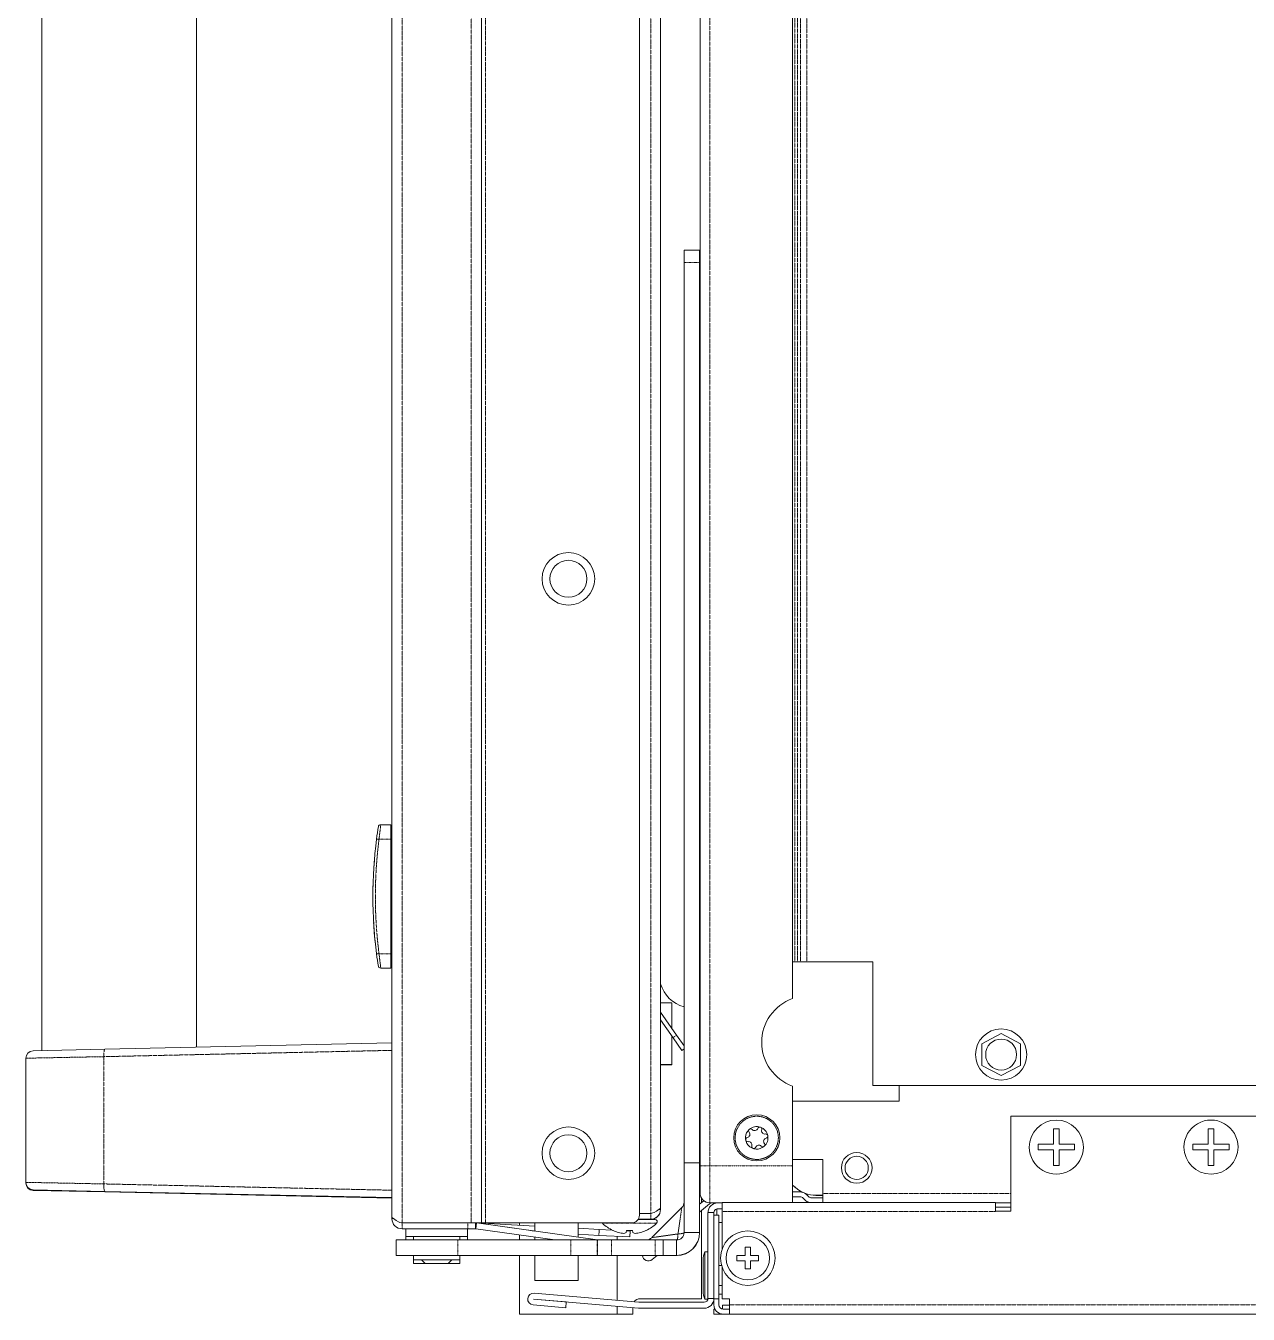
# Model space of a CAD drawing. Header units: millimetres. Extents: x 60499 to 556746, y 248297 to 497145.
# Drawn here: x 525365 to 533662, y 327653 to 336400 of the extents above; entities that cross this region are included whole.
import ezdxf

# ---------------------------------------------------------------- set-up
doc = ezdxf.new("R2010")
doc.units = ezdxf.units.MM
doc.linetypes.add('PHANTOM', pattern=[20, 10, -2, 2, -2, 2, -2])

msp = doc.modelspace()

# ---------------------------------------------------------------- linework, layer by layer
at = {"color": 7, "lineweight": 13, "ltscale": 0.03937}
for p, q in [((527850.4, 346325), (527850.4, 328301.6)), ((528457.6, 346353.5), (528457.6, 328273)), ((529530, 328325.1), (529530, 346301.4)), ((529672.8, 328363.5), (529672.8, 346287.3)), ((529941.9, 328659.5), (529941.9, 345501.3)), ((530569.9, 345501.3), (530569.9, 329795.6)), ((525475.1, 345187.8), (525475.1, 329442.5)), ((526524.8, 345164.9), (526524.8, 329465.4)), ((526524.8, 345160.7), (526524.8, 329465.4)), ((529833.1, 328680.5), (529833.1, 334791.7)), ((529938.1, 328680.5), (529938.1, 334791.7)), ((527842, 330100.5), (527842, 330877.2)), ((531114.1, 330045.4), (531114.1, 329205.5)), ((527850.4, 329494.3), (525902.1, 329451.8)), ((525365.3, 329390.8), (525365.3, 328548.1)), ((531114.1, 329205.5), (546531.3, 329205.5)), ((531292.8, 329098.9), (530569.9, 329098.9)), ((532051.3, 328996.9), (533731, 328996.9)), ((527850.4, 328444.5), (525902.1, 328487)), ((527850.4, 328440.4), (525902.1, 328482.9)), ((531946.3, 328412.4), (530092, 328412.4)), ((528424.8, 328272.3), (529244.7, 328157.1)), ((529478, 328273), (528486.1, 328273)), ((528296.6, 328157.1), (529064.5, 328157.1)), ((528296.6, 328052.1), (529064.5, 328052.1)), ((528811.9, 327756), (529523, 327693.8)), ((528815.4, 327796.2), (529526.5, 327733.9)), ((529379.7, 327652.8), (528716.2, 327652.8)), ((547915.5, 327653.2), (530140.6, 327653.2))]:
    msp.add_line(p, q, dxfattribs=at)
at = {"color": 7, "linetype": 'PHANTOM', "lineweight": 13, "ltscale": 0.03937}
for p, q in [((527919.2, 328273), (527919.2, 346353.5)), ((528388.7, 346353.5), (528388.7, 328273)), ((528486.1, 328273), (528486.1, 346353.5)), ((529606.6, 328337.5), (529606.6, 346313.4)), ((530008, 328659.5), (530008, 345501.3)), ((530585.6, 330045.4), (530585.6, 344534)), ((530604, 330045.4), (530604, 344534)), ((530623.9, 344534), (530623.9, 330045.4)), ((530665.8, 344534), (530665.8, 330045.4)), ((527850.4, 329444.1), (525894.8, 329401.4)), ((525894.8, 329401.4), (525894.8, 328537.4)), ((527850.4, 328494.7), (525894.8, 328537.4)), ((530774.7, 328472), (532051.3, 328472)), ((531946.3, 328349.4), (530092, 328349.4)), ((547915.5, 327716.2), (530140.6, 327716.2))]:
    msp.add_line(p, q, dxfattribs=at)
at = {"color": 7, "lineweight": 13, "ltscale": 0.0025}
for p, q in [((529833.1, 334791.7), (529833.1, 334875.7)), ((529938.1, 334791.7), (529938.1, 334875.7)), ((530008, 328409.4), (530092, 328409.4))]:
    msp.add_line(p, q, dxfattribs=at)
at = {"color": 7, "lineweight": 13, "ltscale": 0.003125}
for p, q in [((529833.1, 334875.7), (529938.1, 334875.7)), ((529758.1, 329530.2), (529818.3, 329444.2)), ((529938.5, 329458), (529938.5, 329353)), ((532340.6, 328806.2), (532340.6, 328911.2)), ((532378.4, 328911.2), (532378.4, 328806.2)), ((533390.4, 328806.2), (533390.4, 328911.2)), ((533428.2, 328911.2), (533428.2, 328806.2)), ((532235.7, 328806.2), (532340.6, 328806.2)), ((532378.4, 328806.2), (532483.4, 328806.2)), ((533285.4, 328806.2), (533390.4, 328806.2)), ((533428.2, 328806.2), (533533.2, 328806.2)), ((532340.6, 328768.4), (532235.7, 328768.4)), ((532340.6, 328663.4), (532340.6, 328768.4)), ((532483.4, 328768.4), (532378.4, 328768.4)), ((532378.4, 328768.4), (532378.4, 328663.4)), ((533390.4, 328768.4), (533285.4, 328768.4)), ((533390.4, 328663.4), (533390.4, 328768.4)), ((533533.2, 328768.4), (533428.2, 328768.4)), ((533428.2, 328768.4), (533428.2, 328663.4)), ((529938.1, 328680.5), (529833.1, 328680.5)), ((531946.3, 328409.4), (532051.3, 328409.4)), ((532051.3, 328380.5), (531946.3, 328380.5)), ((532051.3, 328352.8), (531946.3, 328352.8)), ((529833.1, 328207.5), (529938.1, 328207.5)), ((527879.6, 328157.1), (527879.6, 328052.1)), ((529690.9, 328157.1), (529690.9, 328052.1)), ((529782.7, 328157.1), (529782.7, 328052.1)), ((529961.9, 328021.1), (529961.9, 327916.1)), ((529961.9, 327811.1), (529961.9, 327916.1)), ((529484.7, 327652.8), (529379.7, 327652.8))]:
    msp.add_line(p, q, dxfattribs=at)
at = {"color": 7, "linetype": 'PHANTOM', "lineweight": 13, "ltscale": 0.003125}
for p, q in [((529833.1, 334791.7), (529938.1, 334791.7)), ((528296.6, 328157.1), (528296.6, 328052.1)), ((529064.5, 328157.1), (529064.5, 328052.1)), ((529242.2, 328157.1), (529242.2, 328052.1)), ((529244.7, 328157.1), (529244.7, 328052.1)), ((529339.8, 328157.1), (529339.8, 328052.1)), ((529637.3, 328157.1), (529637.3, 328052.1))]:
    msp.add_line(p, q, dxfattribs=at)
at = {"color": 7, "lineweight": 13, "ltscale": 0.000112218}
for p, q in [((529941.8, 332717.5), (529938.1, 332717.5)), ((529941.8, 330760.5), (529938.1, 330760.5))]:
    msp.add_line(p, q, dxfattribs=at)
at = {"color": 7, "lineweight": 13, "ltscale": 0.001995}
for p, q in [((527842, 330975.1), (527775, 330975.1)), ((527775, 330002.5), (527842, 330002.5))]:
    msp.add_line(p, q, dxfattribs=at)
at = {"color": 7, "lineweight": 13, "ltscale": 0.002917}
for p, q in [((527842, 330877.2), (527842, 330975.1)), ((527842, 330100.5), (527842, 330002.5))]:
    msp.add_line(p, q, dxfattribs=at)
at = {"color": 7, "lineweight": 13, "ltscale": 0.000249908}
for p, q in [((527842, 330893.5), (527850.4, 330893.5)), ((527842, 330084.1), (527850.4, 330084.1))]:
    msp.add_line(p, q, dxfattribs=at)
at = {"color": 7, "linetype": 'PHANTOM', "lineweight": 13, "ltscale": 0.000499024}
msp.add_line((527762.9, 330877.2), (527746.2, 330878.4), dxfattribs=at)
at = {"color": 7, "linetype": 'PHANTOM', "lineweight": 13, "ltscale": 0.002354}
msp.add_line((527842, 330877.2), (527762.9, 330877.2), dxfattribs=at)
at = {"color": 7, "lineweight": 13, "ltscale": 1.03327e-05}
msp.add_line((527729.7, 330715.2), (527729.3, 330715.2), dxfattribs=at)
at = {"color": 7, "lineweight": 13, "ltscale": 0.000801068}
msp.add_line((527729.8, 330717.8), (527732, 330744.6), dxfattribs=at)
at = {"color": 7, "lineweight": 13, "ltscale": 2.38506e-06}
msp.add_line((527729.9, 330717.9), (527729.9, 330718), dxfattribs=at)
at = {"color": 7, "lineweight": 13, "ltscale": 0.000114585}
msp.add_line((527732, 330744.6), (527732.3, 330748.5), dxfattribs=at)
at = {"color": 7, "lineweight": 13, "ltscale": 0.000169148}
msp.add_line((527732.3, 330748.5), (527732.8, 330754.1), dxfattribs=at)
at = {"color": 7, "linetype": 'PHANTOM', "lineweight": 13, "ltscale": 0.000249908}
for p, q in [((527842, 330791.6), (527850.4, 330791.6)), ((527842, 330186), (527850.4, 330186))]:
    msp.add_line(p, q, dxfattribs=at)
at = {"color": 7, "linetype": 'PHANTOM', "lineweight": 13, "ltscale": 1.06932e-05}
for p, q in [((527725.1, 330649.4), (527725.5, 330649.4)), ((527721.1, 330530.6), (527721.5, 330530.6))]:
    msp.add_line(p, q, dxfattribs=at)
at = {"color": 7, "linetype": 'PHANTOM', "lineweight": 13, "ltscale": 1.64603e-05}
msp.add_line((527720.7, 330511.7), (527721.3, 330511.7), dxfattribs=at)
at = {"color": 7, "lineweight": 13, "ltscale": 0.000498149}
msp.add_line((527721.2, 330504.1), (527721.4, 330520.8), dxfattribs=at)
at = {"color": 7, "lineweight": 13, "ltscale": 0.000258336}
msp.add_line((527721.4, 330520.7), (527721.5, 330529.4), dxfattribs=at)
at = {"color": 7, "lineweight": 13, "ltscale": 0.00073907}
msp.add_line((527722.4, 330404.7), (527721.8, 330429.5), dxfattribs=at)
at = {"color": 7, "lineweight": 13, "ltscale": 1.74881e-05}
msp.add_line((527722.4, 330404.1), (527722.4, 330404.7), dxfattribs=at)
at = {"color": 7, "lineweight": 13, "ltscale": 9.54341e-05}
msp.add_line((527722.5, 330400.9), (527722.4, 330404.1), dxfattribs=at)
at = {"color": 7, "linetype": 'PHANTOM', "lineweight": 13, "ltscale": 1.09335e-05}
for p, q in [((527724.2, 330345.3), (527724.6, 330345.3)), ((527727.7, 330283.8), (527728.1, 330283.8))]:
    msp.add_line(p, q, dxfattribs=at)
at = {"color": 7, "lineweight": 13, "ltscale": 2.71103e-05}
msp.add_line((527730.1, 330255.9), (527730, 330256.9), dxfattribs=at)
at = {"color": 7, "lineweight": 13, "ltscale": 0.0001963}
msp.add_line((527730.6, 330249.4), (527730.1, 330255.9), dxfattribs=at)
at = {"color": 7, "linetype": 'PHANTOM', "lineweight": 13, "ltscale": 0.000499028}
msp.add_line((527762.9, 330100.5), (527746.2, 330099.2), dxfattribs=at)
at = {"color": 7, "linetype": 'PHANTOM', "lineweight": 13, "ltscale": 0.002355}
msp.add_line((527762.9, 330100.5), (527842, 330100.5), dxfattribs=at)
at = {"color": 7, "lineweight": 13, "ltscale": 0.000468937}
msp.add_line((530569.9, 330045.4), (530585.6, 330045.4), dxfattribs=at)
at = {"color": 7, "lineweight": 13, "ltscale": 0.000547995}
msp.add_line((530585.6, 330045.4), (530604, 330045.4), dxfattribs=at)
at = {"color": 7, "lineweight": 13, "ltscale": 0.000591128}
msp.add_line((530623.9, 330045.4), (530604, 330045.4), dxfattribs=at)
at = {"color": 7, "lineweight": 13, "ltscale": 0.001248}
msp.add_line((530665.8, 330045.4), (530623.9, 330045.4), dxfattribs=at)
at = {"color": 7, "lineweight": 13, "ltscale": 0.013344}
msp.add_line((530665.8, 330045.4), (531114.1, 330045.4), dxfattribs=at)
at = {"color": 7, "lineweight": 13, "ltscale": 0.001876}
msp.add_line((529672.8, 329767.1), (529672.8, 329704), dxfattribs=at)
at = {"color": 7, "lineweight": 13, "ltscale": 0.002325}
for p, q in [((529750.9, 329767.1), (529672.8, 329767.1)), ((529750.9, 329347.1), (529672.8, 329347.1)), ((529750.9, 329346.3), (529672.8, 329346.3))]:
    msp.add_line(p, q, dxfattribs=at)
at = {"color": 7, "lineweight": 13, "ltscale": 0.005196}
msp.add_line((529750.9, 329767.1), (529750.9, 329592.5), dxfattribs=at)
at = {"color": 7, "lineweight": 13, "ltscale": 0.005697}
msp.add_line((529782.6, 329547.3), (529672.8, 329704), dxfattribs=at)
at = {"color": 7, "lineweight": 13, "ltscale": 0.008196}
msp.add_line((529938.5, 329733.3), (529938.5, 329458), dxfattribs=at)
at = {"color": 7, "lineweight": 13, "ltscale": 0.004429}
msp.add_line((529672.8, 329652.1), (529758.1, 329530.2), dxfattribs=at)
at = {"color": 7, "lineweight": 13, "ltscale": 0.008312}
msp.add_line((529672.8, 329652.1), (529672.8, 329372.8), dxfattribs=at)
at = {"color": 7, "lineweight": 13, "ltscale": 0.004991}
msp.add_line((529750.9, 329540.5), (529750.9, 329372.8), dxfattribs=at)
at = {"color": 7, "linetype": 'PHANTOM', "lineweight": 13, "ltscale": 0.000887516}
msp.add_line((529782.6, 329547.3), (529758.1, 329530.2), dxfattribs=at)
at = {"color": 7, "lineweight": 13, "ltscale": 0.002624}
msp.add_line((529782.6, 329547.3), (529833.1, 329475.1), dxfattribs=at)
at = {"color": 7, "lineweight": 13, "ltscale": 0.004405}
for p, q in [((531985, 329558.3), (531854, 329489.5)), ((531854, 329489.5), (531854, 329341.5)), ((532116, 329489.5), (531985, 329558.3)), ((532116, 329341.5), (532116, 329489.5)), ((531854, 329341.5), (531985, 329272.7)), ((531985, 329272.7), (532116, 329341.5))]:
    msp.add_line(p, q, dxfattribs=at)
at = {"color": 7, "linetype": 'PHANTOM', "lineweight": 13, "ltscale": 0.015765}
for p, q in [((525894.8, 329401.4), (525365.3, 329390.8)), ((525894.8, 328537.4), (525365.3, 328548.1))]:
    msp.add_line(p, q, dxfattribs=at)
at = {"color": 7, "lineweight": 13, "ltscale": 0.014514}
for p, q in [((525902.1, 329451.8), (525414.6, 329441.2)), ((525902.1, 328487), (525414.6, 328497.7)), ((525902.1, 328482.9), (525414.6, 328493.5))]:
    msp.add_line(p, q, dxfattribs=at)
at = {"color": 7, "lineweight": 13, "ltscale": 0.0005361}
msp.add_line((529833.1, 329454.5), (529818.3, 329444.2), dxfattribs=at)
at = {"color": 7, "lineweight": 13, "ltscale": 1.28558e-05}
msp.add_line((529938.1, 329458), (529938.5, 329458), dxfattribs=at)
at = {"color": 7, "lineweight": 13, "ltscale": 0.000765102}
for p, q in [((529672.8, 329372.8), (529672.8, 329347.1)), ((529750.9, 329372.8), (529750.9, 329347.1))]:
    msp.add_line(p, q, dxfattribs=at)
at = {"color": 7, "lineweight": 13, "ltscale": 2.41347e-05}
msp.add_line((529750.9, 329347.1), (529750.9, 329346.3), dxfattribs=at)
at = {"color": 7, "linetype": 'PHANTOM', "lineweight": 13, "ltscale": 1.28558e-05}
msp.add_line((529938.1, 329353), (529938.5, 329353), dxfattribs=at)
at = {"color": 7, "lineweight": 13, "ltscale": 0.011504}
msp.add_line((529938.5, 329353), (529938.5, 328966.6), dxfattribs=at)
at = {"color": 7, "lineweight": 13, "ltscale": 0.000399988}
msp.add_line((529940.2, 329245), (529940.2, 329231.6), dxfattribs=at)
at = {"color": 7, "linetype": 'PHANTOM', "lineweight": 13, "ltscale": 5.07024e-05}
for p, q in [((529940.2, 329231.6), (529941.9, 329231.6)), ((529941.9, 328588.3), (529940.2, 328588.3))]:
    msp.add_line(p, q, dxfattribs=at)
at = {"color": 7, "lineweight": 13, "ltscale": 0.000201263}
msp.add_line((529940.2, 329231.6), (529940.2, 329224.8), dxfattribs=at)
at = {"color": 7, "linetype": 'PHANTOM', "lineweight": 13, "ltscale": 5.57009e-05}
msp.add_line((529941.9, 329224), (529940.2, 329224.8), dxfattribs=at)
at = {"color": 7, "lineweight": 13, "ltscale": 0.016141}
msp.add_line((530569.9, 329201.7), (530569.9, 328659.5), dxfattribs=at)
at = {"color": 7, "lineweight": 13, "ltscale": 0.003175}
msp.add_line((531292.8, 329205.5), (531292.8, 329098.9), dxfattribs=at)
at = {"color": 7, "lineweight": 13, "ltscale": 1.46886e-05}
msp.add_line((529938.5, 329002.6), (529938.5, 329003.1), dxfattribs=at)
at = {"color": 7, "lineweight": 13, "ltscale": 0.001074}
for p, q in [((529938.5, 329002.6), (529938.5, 328966.6)), ((529938.5, 328657.8), (529938.5, 328621.7))]:
    msp.add_line(p, q, dxfattribs=at)
at = {"color": 7, "lineweight": 13, "ltscale": 0.019175}
msp.add_line((532051.3, 328996.9), (532051.3, 328352.8), dxfattribs=at)
at = {"color": 7, "lineweight": 13, "ltscale": 0.000131607}
msp.add_line((529938.5, 328940), (529938.5, 328935.6), dxfattribs=at)
at = {"color": 7, "lineweight": 13, "ltscale": 0.000140183}
msp.add_line((529938.5, 328940), (529938.5, 328935.3), dxfattribs=at)
at = {"color": 7, "lineweight": 13, "ltscale": 0.001125}
for p, q in [((532340.6, 328911.2), (532378.4, 328911.2)), ((533390.4, 328911.2), (533428.2, 328911.2)), ((532378.4, 328663.4), (532340.6, 328663.4)), ((533428.2, 328663.4), (533390.4, 328663.4))]:
    msp.add_line(p, q, dxfattribs=at)
at = {"color": 7, "lineweight": 13, "ltscale": 0.000119449}
msp.add_line((529938.1, 328830.7), (529941.9, 328832), dxfattribs=at)
at = {"color": 7, "lineweight": 13, "ltscale": 0.000119272}
msp.add_line((529941.8, 328792.3), (529938.1, 328793.6), dxfattribs=at)
at = {"color": 7, "lineweight": 13, "ltscale": 0.000556946}
msp.add_line((529938.5, 328830.9), (529938.5, 328812.2), dxfattribs=at)
at = {"color": 7, "lineweight": 13, "ltscale": 0.001114}
msp.add_line((529938.5, 328830.9), (529938.5, 328793.4), dxfattribs=at)
at = {"color": 7, "lineweight": 13, "ltscale": 0.00056046}
msp.add_line((529938.5, 328812.2), (529938.5, 328793.3), dxfattribs=at)
at = {"color": 7, "lineweight": 13, "ltscale": 0.000562503}
for p, q in [((532235.7, 328787.3), (532235.7, 328806.2)), ((532483.4, 328806.2), (532483.4, 328787.3)), ((533285.4, 328787.3), (533285.4, 328806.2)), ((533533.2, 328806.2), (533533.2, 328787.3)), ((532235.7, 328768.4), (532235.7, 328787.3)), ((532483.4, 328787.3), (532483.4, 328768.4)), ((533285.4, 328768.4), (533285.4, 328787.3)), ((533533.2, 328787.3), (533533.2, 328768.4)), ((530192.2, 328052.6), (530192.2, 328033.7)), ((530338.8, 328033.7), (530338.8, 328052.6))]:
    msp.add_line(p, q, dxfattribs=at)
at = {"color": 7, "lineweight": 13, "ltscale": 0.006096}
msp.add_line((530774.7, 328703.4), (530569.9, 328703.4), dxfattribs=at)
at = {"color": 7, "lineweight": 13, "ltscale": 0.006887}
msp.add_line((530774.7, 328703.4), (530774.7, 328472), dxfattribs=at)
at = {"color": 7, "lineweight": 13, "ltscale": 0.01408}
for p, q in [((529833.1, 328680.5), (529833.1, 328207.5)), ((529938.1, 328680.5), (529938.1, 328207.5))]:
    msp.add_line(p, q, dxfattribs=at)
at = {"color": 7, "lineweight": 13, "ltscale": 0.000131622}
msp.add_line((529938.5, 328688.8), (529938.5, 328684.4), dxfattribs=at)
at = {"color": 7, "lineweight": 13, "ltscale": 0.000135917}
msp.add_line((529938.5, 328688.8), (529938.5, 328684.2), dxfattribs=at)
at = {"color": 7, "lineweight": 13, "ltscale": 0.007679}
msp.add_line((529938.5, 328657.8), (529938.5, 328399.8), dxfattribs=at)
at = {"color": 7, "lineweight": 13, "ltscale": 1.47036e-05}
msp.add_line((529938.5, 328621.7), (529938.5, 328621.2), dxfattribs=at)
at = {"color": 7, "linetype": 'PHANTOM', "lineweight": 13, "ltscale": 0.00197}
msp.add_line((530008, 328659.5), (529941.9, 328659.5), dxfattribs=at)
at = {"color": 7, "lineweight": 13, "ltscale": 0.005475}
msp.add_line((529941.9, 328659.5), (529941.9, 328475.6), dxfattribs=at)
at = {"color": 7, "linetype": 'PHANTOM', "lineweight": 13, "ltscale": 0.016725}
msp.add_line((530008, 328659.5), (530569.9, 328659.5), dxfattribs=at)
at = {"color": 7, "linetype": 'PHANTOM', "lineweight": 13, "ltscale": 0.007445}
msp.add_line((530008, 328659.5), (530008, 328409.4), dxfattribs=at)
at = {"color": 7, "lineweight": 13, "ltscale": 0.007354}
msp.add_line((530569.9, 328659.5), (530569.9, 328412.4), dxfattribs=at)
at = {"color": 7, "lineweight": 13, "ltscale": 0.000111632}
msp.add_line((525365.3, 328547.6), (525365.3, 328543.9), dxfattribs=at)
at = {"color": 7, "linetype": 'PHANTOM', "lineweight": 13, "ltscale": 5.40799e-06}
msp.add_line((525365.5, 328543.9), (525365.3, 328543.9), dxfattribs=at)
at = {"color": 7, "linetype": 'PHANTOM', "lineweight": 13, "ltscale": 5.47378e-05}
msp.add_line((529940.2, 328595), (529941.9, 328595.8), dxfattribs=at)
at = {"color": 7, "lineweight": 13, "ltscale": 0.000200091}
msp.add_line((529940.2, 328595), (529940.2, 328588.3), dxfattribs=at)
at = {"color": 7, "lineweight": 13, "ltscale": 0.000400003}
msp.add_line((529940.2, 328588.3), (529940.2, 328574.8), dxfattribs=at)
at = {"color": 7, "lineweight": 13, "ltscale": 0.000960613}
msp.add_line((529950.8, 328442.4), (529950.8, 328410.1), dxfattribs=at)
at = {"color": 7, "lineweight": 13, "ltscale": 0.001513}
for p, q in [((530620.7, 328483), (530569.9, 328483)), ((530620.7, 328449.7), (530569.9, 328449.7))]:
    msp.add_line(p, q, dxfattribs=at)
at = {"color": 7, "lineweight": 13, "ltscale": 0.000562078}
msp.add_line((530654.8, 328427.7), (530641.5, 328441.1), dxfattribs=at)
at = {"color": 7, "lineweight": 13, "ltscale": 0.0005621}
msp.add_line((530678.3, 328451.3), (530665, 328464.6), dxfattribs=at)
at = {"color": 7, "lineweight": 13, "ltscale": 0.002249}
msp.add_line((530699.1, 328442.7), (530774.7, 328442.7), dxfattribs=at)
at = {"color": 7, "lineweight": 13, "ltscale": 0.001392}
msp.add_line((530774.7, 328460.6), (530727.9, 328460.6), dxfattribs=at)
at = {"color": 7, "lineweight": 13, "ltscale": 0.001379}
msp.add_line((530774.7, 328459.9), (530728.3, 328459.9), dxfattribs=at)
at = {"color": 7, "lineweight": 13, "ltscale": 0.001775}
msp.add_line((530774.7, 328412.4), (530774.7, 328472), dxfattribs=at)
at = {"color": 7, "lineweight": 13, "ltscale": 0.008606}
msp.add_line((529613.2, 328172.6), (529817.6, 328377), dxfattribs=at)
msp.add_line((529613.2, 328172.6), (529817.6, 328377), dxfattribs=at)
at = {"color": 7, "lineweight": 13, "ltscale": 0.000345185}
msp.add_line((529672.8, 328363.5), (529661.2, 328363.5), dxfattribs=at)
at = {"color": 7, "lineweight": 13, "ltscale": 4.32908e-06}
msp.add_line((529670.9, 328370.1), (529670.8, 328370.1), dxfattribs=at)
at = {"color": 7, "lineweight": 13, "ltscale": 4.17842e-05}
msp.add_line((529672.8, 328362.7), (529672.8, 328364.1), dxfattribs=at)
at = {"color": 7, "lineweight": 13, "ltscale": 2.47204e-05}
msp.add_line((529672.8, 328363.5), (529672.8, 328362.7), dxfattribs=at)
at = {"color": 7, "linetype": 'PHANTOM', "lineweight": 13, "ltscale": 0.005376}
for p in [(529817.6, 328377), (529613.2, 328172.6)]:
    msp.add_line(p, (529791.9, 328198.3), dxfattribs=at)
at = {"color": 7, "lineweight": 13, "ltscale": 0.001122}
msp.add_line((529938.1, 328399.5), (529967, 328423.7), dxfattribs=at)
at = {"color": 7, "lineweight": 13, "ltscale": 0.0026}
msp.add_line((529938.1, 328346.8), (530005, 328403), dxfattribs=at)
at = {"color": 7, "lineweight": 13, "ltscale": 0.017838}
msp.add_line((529950.8, 328357.5), (529950.8, 327758.2), dxfattribs=at)
at = {"color": 7, "lineweight": 13, "ltscale": 0.002093}
msp.add_line((530021.7, 328409.1), (530092, 328409.1), dxfattribs=at)
at = {"color": 7, "lineweight": 13, "ltscale": 7.74954e-06}
msp.add_line((530055.7, 328409), (530055.7, 328408.8), dxfattribs=at)
at = {"color": 7, "lineweight": 13, "ltscale": 0.001279}
msp.add_line((530055.7, 328325.1), (530055.7, 328368), dxfattribs=at)
at = {"color": 7, "lineweight": 13, "ltscale": 0.000900028}
for p, q in [((530061.8, 328409.1), (530092, 328409.1)), ((530092, 328368.7), (530061.8, 328368.7))]:
    msp.add_line(p, q, dxfattribs=at)
at = {"color": 7, "lineweight": 13, "ltscale": 0.001875}
for p, q in [((530092, 328412.4), (530092, 328349.4)), ((531946.3, 328412.4), (531946.3, 328349.4)), ((528457.6, 328272.6), (528520.6, 328272.6)), ((530140.6, 327716.2), (530140.6, 327653.2))]:
    msp.add_line(p, q, dxfattribs=at)
at = {"color": 7, "lineweight": 13, "ltscale": 0.000100023}
msp.add_line((531946.3, 328352.8), (531946.3, 328349.4), dxfattribs=at)
at = {"color": 7, "lineweight": 13, "ltscale": 0.000340619}
msp.add_line((527850.4, 328301.6), (527861.8, 328301.6), dxfattribs=at)
at = {"color": 7, "lineweight": 13, "ltscale": 0.013975}
msp.add_line((528388.7, 328273), (527919.2, 328273), dxfattribs=at)
at = {"color": 7, "linetype": 'PHANTOM', "lineweight": 13, "ltscale": 0.0012}
for p, q in [((527919.2, 328232.7), (527919.2, 328273)), ((528365.2, 328232.7), (528365.2, 328273)), ((529254.9, 328188.4), (529257, 328228.6))]:
    msp.add_line(p, q, dxfattribs=at)
at = {"color": 7, "lineweight": 13, "ltscale": 0.00205}
msp.add_line((528388.7, 328273), (528457.6, 328273), dxfattribs=at)
at = {"color": 7, "lineweight": 13, "ltscale": 0.0012}
for p, q in [((528417.3, 328232.7), (528417.3, 328273)), ((528419.2, 328232.4), (528424.8, 328272.3)), ((530035.8, 328342.7), (529995.4, 328342.7)), ((529464.5, 328177.4), (529466.7, 328217.6)), ((530035.8, 327759.9), (529995.4, 327759.9)), ((529033.2, 327736.6), (529029.7, 327696.5))]:
    msp.add_line(p, q, dxfattribs=at)
at = {"color": 7, "lineweight": 13, "ltscale": 0.000821784}
msp.add_line((528417.3, 328245.4), (528418.6, 328272.9), dxfattribs=at)
at = {"color": 7, "lineweight": 13, "ltscale": 0.001033}
msp.add_line((528457.6, 328272.6), (528422.9, 328272.6), dxfattribs=at)
at = {"color": 7, "lineweight": 13, "ltscale": 0.010621}
msp.add_line((528778.2, 328222.7), (528424.8, 328272.3), dxfattribs=at)
at = {"color": 7, "lineweight": 13, "ltscale": 0.01176}
msp.add_line((528425.9, 328272.2), (528820.4, 328251.5), dxfattribs=at)
at = {"color": 7, "lineweight": 13, "ltscale": 0.000850047}
msp.add_line((528486.1, 328273), (528457.6, 328273), dxfattribs=at)
at = {"color": 7, "lineweight": 13, "ltscale": 1.22551e-05}
msp.add_line((528457.6, 328273), (528457.6, 328272.6), dxfattribs=at)
at = {"color": 7, "lineweight": 13, "ltscale": 1.17144e-05}
msp.add_line((528457.6, 328272.6), (528457.6, 328273), dxfattribs=at)
at = {"color": 7, "lineweight": 13, "ltscale": 1.27657e-05}
msp.add_line((528520.6, 328272.6), (528520.6, 328273), dxfattribs=at)
at = {"color": 7, "lineweight": 13, "ltscale": 1.90141e-05}
msp.add_line((528520.6, 328272.6), (528521, 328273), dxfattribs=at)
at = {"color": 7, "lineweight": 13, "ltscale": 0.008925}
msp.add_line((528520.6, 328272.6), (528820.4, 328272.6), dxfattribs=at)
at = {"color": 7, "lineweight": 13, "ltscale": 0.000464762}
msp.add_line((528716.2, 328257), (528716.2, 328272.6), dxfattribs=at)
at = {"color": 7, "lineweight": 13, "ltscale": 0.001675}
msp.add_line((528820.4, 328216.7), (528820.4, 328273), dxfattribs=at)
at = {"color": 7, "lineweight": 13, "ltscale": 0.002904}
msp.add_line((529114.3, 328175.4), (529114.3, 328273), dxfattribs=at)
at = {"color": 7, "lineweight": 13, "ltscale": 0.00485}
msp.add_line((529277.2, 328272.6), (529114.3, 328272.6), dxfattribs=at)
at = {"color": 7, "linetype": 'PHANTOM', "lineweight": 13, "ltscale": 0.005469}
for p, q in [((529279.2, 328270.3), (529462.9, 328270.3)), ((529462.9, 328270.3), (529646.6, 328270.3))]:
    msp.add_line(p, q, dxfattribs=at)
at = {"color": 7, "lineweight": 13, "ltscale": 0.002199}
msp.add_line((529594.4, 328295.1), (529520.5, 328295.1), dxfattribs=at)
at = {"color": 7, "lineweight": 13, "ltscale": 0.002518}
msp.add_line((529606.6, 328297.4), (529522, 328297.4), dxfattribs=at)
at = {"color": 7, "lineweight": 13, "ltscale": 0.00228}
msp.add_line((529606.6, 328337.5), (529530, 328337.5), dxfattribs=at)
at = {"color": 7, "lineweight": 13, "ltscale": 6.84843e-05}
msp.add_line((529594.4, 328295.1), (529594.4, 328297.4), dxfattribs=at)
at = {"color": 7, "lineweight": 13, "ltscale": 0.000365009}
msp.add_line((529606.6, 328296.5), (529594.4, 328296.5), dxfattribs=at)
at = {"color": 7, "lineweight": 13, "ltscale": 0.001258}
msp.add_line((529636.6, 328295.1), (529594.4, 328295.1), dxfattribs=at)
at = {"color": 7, "linetype": 'PHANTOM', "lineweight": 13, "ltscale": 0.001195}
msp.add_line((529606.6, 328297.4), (529606.6, 328337.5), dxfattribs=at)
at = {"color": 7, "lineweight": 13, "ltscale": 4.50633e-05}
msp.add_line((529608.1, 328337.5), (529606.6, 328337.5), dxfattribs=at)
at = {"color": 7, "linetype": 'PHANTOM', "lineweight": 13, "ltscale": 2.47505e-05}
msp.add_line((529606.6, 328296.5), (529606.6, 328297.4), dxfattribs=at)
at = {"color": 7, "lineweight": 13, "ltscale": 0.004183}
msp.add_line((529938.5, 328347.2), (529938.5, 328206.7), dxfattribs=at)
at = {"color": 7, "lineweight": 13, "ltscale": 0.01735}
for p, q in [((529995.4, 328342.7), (529995.4, 327759.9)), ((530035.8, 328342.7), (530035.8, 327759.9))]:
    msp.add_line(p, q, dxfattribs=at)
at = {"color": 7, "lineweight": 13, "ltscale": 0.000999991}
for p, q in [((530035.8, 328325.1), (530069.4, 328325.1)), ((530035.8, 327758.1), (530069.4, 327758.1)), ((530035.8, 327653.2), (530035.8, 327686.8))]:
    msp.add_line(p, q, dxfattribs=at)
at = {"color": 7, "lineweight": 13, "ltscale": 0.016879}
for p, q in [((530035.8, 328325.1), (530035.8, 327758.1)), ((530069.4, 327758.1), (530069.4, 328325.1))]:
    msp.add_line(p, q, dxfattribs=at)
at = {"color": 7, "lineweight": 13, "ltscale": 0.000674991}
for p, q in [((530092, 328275.5), (530069.4, 328275.5)), ((530069.4, 327848.1), (530092, 327848.1)), ((530092, 327788.4), (530069.4, 327788.4))]:
    msp.add_line(p, q, dxfattribs=at)
at = {"color": 7, "lineweight": 13, "ltscale": 0.007523}
msp.add_line((530092, 328349.4), (530092, 328096.7), dxfattribs=at)
at = {"color": 7, "lineweight": 13, "ltscale": 0.013275}
msp.add_line((528365.2, 328232.7), (527919.2, 328232.7), dxfattribs=at)
at = {"color": 7, "linetype": 'PHANTOM', "lineweight": 13, "ltscale": 1.22251e-05}
msp.add_line((527919.2, 328232.3), (527919.2, 328232.7), dxfattribs=at)
at = {"color": 7, "lineweight": 13, "ltscale": 0.000737228}
msp.add_line((527919.2, 328232.3), (527944, 328232.3), dxfattribs=at)
at = {"color": 7, "lineweight": 13, "ltscale": 0.00155}
for p, q in [((527944, 328232.7), (527944, 328180.6)), ((528363.9, 328232.7), (528363.9, 328180.6)), ((528365.2, 328232.7), (528417.3, 328232.7))]:
    msp.add_line(p, q, dxfattribs=at)
at = {"color": 7, "lineweight": 13, "ltscale": 0.0125}
msp.add_line((528363.9, 328180.6), (527944, 328180.6), dxfattribs=at)
at = {"color": 7, "lineweight": 13, "ltscale": 0.000699471}
msp.add_line((527944, 328180.6), (527944, 328157.1), dxfattribs=at)
at = {"color": 7, "lineweight": 13, "ltscale": 0.000700012}
for p, q in [((527996.5, 328180.6), (527996.5, 328157.1)), ((528311.4, 328180.6), (528311.4, 328157.1))]:
    msp.add_line(p, q, dxfattribs=at)
at = {"color": 7, "lineweight": 13, "ltscale": 2.53512e-05}
msp.add_line((528363.9, 328232.3), (528364.8, 328232.3), dxfattribs=at)
at = {"color": 7, "lineweight": 13, "ltscale": 0.001501}
msp.add_line((528363.9, 328207.5), (528363.9, 328157.1), dxfattribs=at)
at = {"color": 7, "linetype": 'PHANTOM', "lineweight": 13, "ltscale": 1.24653e-05}
msp.add_line((528364.8, 328232.3), (528364.8, 328232.7), dxfattribs=at)
at = {"color": 7, "lineweight": 13, "ltscale": 0.001562}
msp.add_line((528417.3, 328232.3), (528364.8, 328232.3), dxfattribs=at)
at = {"color": 7, "lineweight": 13, "ltscale": 7.74795e-05}
msp.add_line((528416.6, 328232.7), (528419.2, 328232.4), dxfattribs=at)
at = {"color": 7, "lineweight": 13, "ltscale": 1.22251e-05}
msp.add_line((528417.3, 328232.3), (528417.3, 328232.7), dxfattribs=at)
at = {"color": 7, "lineweight": 13, "ltscale": 0.000116583}
msp.add_line((528421.9, 328232), (528418, 328232.2), dxfattribs=at)
at = {"color": 7, "lineweight": 13, "ltscale": 0.016108}
msp.add_line((528419.2, 328232.4), (528955.1, 328157.1), dxfattribs=at)
at = {"color": 7, "lineweight": 13, "ltscale": 0.000999361}
msp.add_line((528716.2, 328157.1), (528716.2, 328190.7), dxfattribs=at)
at = {"color": 7, "lineweight": 13, "ltscale": 0.001142}
msp.add_line((528816.2, 328217.3), (528778.2, 328222.7), dxfattribs=at)
at = {"color": 7, "lineweight": 13, "ltscale": 0.000563524}
msp.add_line((528820.4, 328157.1), (528820.4, 328176), dxfattribs=at)
at = {"color": 7, "lineweight": 13, "ltscale": 0.004253}
msp.add_line((529114.3, 328236.1), (529257, 328228.6), dxfattribs=at)
at = {"color": 7, "lineweight": 13, "ltscale": 0.00419}
msp.add_line((529254.9, 328188.4), (529114.3, 328195.7), dxfattribs=at)
at = {"color": 7, "lineweight": 13, "ltscale": 0.00625}
msp.add_line((529464.5, 328177.4), (529254.9, 328188.4), dxfattribs=at)
at = {"color": 7, "lineweight": 13, "ltscale": 0.002604}
msp.add_line((529344.3, 328224.1), (529257, 328228.6), dxfattribs=at)
at = {"color": 7, "lineweight": 13, "ltscale": 5.59889e-05}
msp.add_line((529351.3, 328221.6), (529349.4, 328221.6), dxfattribs=at)
at = {"color": 7, "lineweight": 13, "ltscale": 0.000736537}
msp.add_line((529379.7, 328157.1), (529379.7, 328181.8), dxfattribs=at)
at = {"color": 7, "lineweight": 13, "ltscale": 0.00042636}
for p, q in [((529439.9, 328207.5), (529442.4, 328221.6)), ((529483.5, 328221.6), (529486, 328207.5))]:
    msp.add_line(p, q, dxfattribs=at)
at = {"color": 7, "lineweight": 13, "ltscale": 0.000612274}
for p, q in [((529462.9, 328221.6), (529442.4, 328221.6)), ((529483.5, 328221.6), (529462.9, 328221.6))]:
    msp.add_line(p, q, dxfattribs=at)
at = {"color": 7, "lineweight": 13, "ltscale": 0.00071165}
msp.add_line((529466.7, 328217.6), (529442.8, 328218.9), dxfattribs=at)
at = {"color": 7, "lineweight": 13, "ltscale": 5.58688e-05}
msp.add_line((529576.4, 328221.6), (529574.5, 328221.6), dxfattribs=at)
at = {"color": 7, "lineweight": 13, "ltscale": 0.012414}
for p, q in [((527879.6, 328157.1), (528296.6, 328157.1)), ((527879.6, 328052.1), (528296.6, 328052.1))]:
    msp.add_line(p, q, dxfattribs=at)
at = {"color": 7, "lineweight": 13, "ltscale": 0.00529}
for p, q in [((529064.5, 328157.1), (529242.2, 328157.1)), ((529064.5, 328052.1), (529242.2, 328052.1))]:
    msp.add_line(p, q, dxfattribs=at)
at = {"color": 7, "lineweight": 13, "ltscale": 7.26895e-05}
for p, q in [((529242.2, 328157.1), (529244.7, 328157.1)), ((529242.2, 328052.1), (529244.7, 328052.1))]:
    msp.add_line(p, q, dxfattribs=at)
at = {"color": 7, "lineweight": 13, "ltscale": 0.002832}
for p, q in [((529244.7, 328157.1), (529339.8, 328157.1)), ((529244.7, 328052.1), (529339.8, 328052.1))]:
    msp.add_line(p, q, dxfattribs=at)
at = {"color": 7, "lineweight": 13, "ltscale": 0.008856}
for p, q in [((529637.3, 328157.1), (529339.8, 328157.1)), ((529637.3, 328052.1), (529339.8, 328052.1))]:
    msp.add_line(p, q, dxfattribs=at)
at = {"color": 7, "lineweight": 13, "ltscale": 0.001594}
for p, q in [((529637.3, 328157.1), (529690.9, 328157.1)), ((529637.3, 328052.1), (529690.9, 328052.1))]:
    msp.add_line(p, q, dxfattribs=at)
at = {"color": 7, "lineweight": 13, "ltscale": 0.002734}
for p, q in [((529690.9, 328157.1), (529782.7, 328157.1)), ((529690.9, 328052.1), (529782.7, 328052.1))]:
    msp.add_line(p, q, dxfattribs=at)
at = {"color": 7, "lineweight": 13, "ltscale": 0.001625}
for p, q in [((530246.8, 328107.2), (530246.8, 328052.6)), ((530284.6, 328052.6), (530284.6, 328107.2)), ((530246.8, 328052.6), (530192.2, 328052.6)), ((530192.2, 328014.8), (530246.8, 328014.8))]:
    msp.add_line(p, q, dxfattribs=at)
at = {"color": 7, "lineweight": 13, "ltscale": 0.000562413}
for p, q in [((530265.7, 328107.2), (530246.8, 328107.2)), ((530246.8, 327960.6), (530265.7, 327960.6))]:
    msp.add_line(p, q, dxfattribs=at)
at = {"color": 7, "lineweight": 13, "ltscale": 0.000562533}
for p, q in [((530284.6, 328107.2), (530265.7, 328107.2)), ((530265.7, 327960.6), (530284.6, 327960.6))]:
    msp.add_line(p, q, dxfattribs=at)
at = {"color": 7, "lineweight": 13, "ltscale": 2.50208e-05}
msp.add_line((527880.1, 328051.3), (527880.1, 328052.1), dxfattribs=at)
at = {"color": 7, "lineweight": 13, "ltscale": 0.001239}
msp.add_line((527921.7, 328051.3), (527880.1, 328051.3), dxfattribs=at)
at = {"color": 7, "linetype": 'PHANTOM', "lineweight": 13, "ltscale": 2.50208e-05}
for p, q in [((527921.7, 328052.1), (527921.7, 328051.3)), ((529175, 328052.1), (529175, 328051.3))]:
    msp.add_line(p, q, dxfattribs=at)
at = {"color": 7, "lineweight": 13, "ltscale": 0.002227}
msp.add_line((527921.7, 328051.3), (527996.5, 328051.3), dxfattribs=at)
at = {"color": 7, "lineweight": 13, "ltscale": 0.000875007}
for p, q in [((527996.5, 328052.1), (527996.5, 328022.7)), ((528311.4, 328052.1), (528311.4, 328022.7))]:
    msp.add_line(p, q, dxfattribs=at)
at = {"color": 7, "lineweight": 13, "ltscale": 0.009375}
for p, q in [((528311.4, 328022.7), (527996.5, 328022.7)), ((528311.4, 327997.5), (527996.5, 327997.5))]:
    msp.add_line(p, q, dxfattribs=at)
at = {"color": 7, "lineweight": 13, "ltscale": 0.000749483}
msp.add_line((527996.5, 328022.7), (527996.5, 327997.5), dxfattribs=at)
at = {"color": 7, "lineweight": 13, "ltscale": 0.00103}
for p, q in [((528051.4, 328022.7), (528075.9, 327998.3)), ((528256.5, 328022.7), (528232.1, 327998.3))]:
    msp.add_line(p, q, dxfattribs=at)
at = {"color": 7, "lineweight": 13, "ltscale": 0.0016}
msp.add_line((528311.4, 328051.3), (528311.4, 327997.5), dxfattribs=at)
at = {"color": 7, "lineweight": 13, "ltscale": 0.000187431}
msp.add_line((528311.4, 328051.3), (528317.7, 328051.3), dxfattribs=at)
at = {"color": 7, "linetype": 'PHANTOM', "lineweight": 13, "ltscale": 2.45102e-05}
for p, q in [((528317.7, 328052.1), (528317.7, 328051.3)), ((528401.8, 328052.1), (528401.8, 328051.3)), ((528436.1, 328052.1), (528436.1, 328051.3)), ((528484.4, 328052.1), (528484.4, 328051.3))]:
    msp.add_line(p, q, dxfattribs=at)
at = {"color": 7, "lineweight": 13, "ltscale": 0.002503}
msp.add_line((528401.8, 328051.3), (528317.7, 328051.3), dxfattribs=at)
at = {"color": 7, "lineweight": 13, "ltscale": 0.001019}
msp.add_line((528401.8, 328051.3), (528436.1, 328051.3), dxfattribs=at)
at = {"color": 7, "lineweight": 13, "ltscale": 0.001439}
msp.add_line((528484.4, 328051.3), (528436.1, 328051.3), dxfattribs=at)
at = {"color": 7, "lineweight": 13, "ltscale": 0.010002}
msp.add_line((528484.4, 328051.3), (528820.4, 328051.3), dxfattribs=at)
at = {"color": 7, "lineweight": 13, "ltscale": 0.011861}
msp.add_line((528716.2, 327652.8), (528716.2, 328051.3), dxfattribs=at)
at = {"color": 7, "lineweight": 13, "ltscale": 0.00505}
for p, q in [((528820.4, 327882.5), (528820.4, 328052.1)), ((529114.3, 327882.5), (529114.3, 328052.1))]:
    msp.add_line(p, q, dxfattribs=at)
at = {"color": 7, "lineweight": 13, "ltscale": 0.001806}
msp.add_line((529114.3, 328051.3), (529175, 328051.3), dxfattribs=at)
at = {"color": 7, "lineweight": 13, "ltscale": 0.010825}
msp.add_line((529538.6, 328051.3), (529175, 328051.3), dxfattribs=at)
at = {"color": 7, "lineweight": 13, "ltscale": 0.009065}
msp.add_line((529379.7, 327746.8), (529379.7, 328051.3), dxfattribs=at)
at = {"color": 7, "linetype": 'PHANTOM', "lineweight": 13, "ltscale": 2.45402e-05}
msp.add_line((529538.6, 328052.1), (529538.6, 328051.3), dxfattribs=at)
at = {"color": 7, "lineweight": 13, "ltscale": 0.000353595}
msp.add_line((529550.5, 328051.3), (529538.6, 328051.3), dxfattribs=at)
at = {"color": 7, "lineweight": 13, "ltscale": 0.001284}
msp.add_line((529616.5, 328024.4), (529649.6, 328052.1), dxfattribs=at)
at = {"color": 7, "lineweight": 13, "ltscale": 0.004005}
msp.add_line((529783.1, 328051.3), (529648.6, 328051.3), dxfattribs=at)
at = {"color": 7, "lineweight": 13, "ltscale": 0.004788}
for p, q in [((529974.4, 328076.9), (529974.4, 327916.1)), ((529974.4, 327916.1), (529974.4, 327755.3))]:
    msp.add_line(p, q, dxfattribs=at)
at = {"color": 7, "lineweight": 13, "ltscale": 0.00062501}
msp.add_line((529974.4, 328076.9), (529995.4, 328076.9), dxfattribs=at)
at = {"color": 7, "lineweight": 13, "ltscale": 0.000562473}
for p, q in [((530192.2, 328033.7), (530192.2, 328014.8)), ((530338.8, 328014.8), (530338.8, 328033.7))]:
    msp.add_line(p, q, dxfattribs=at)
at = {"color": 7, "lineweight": 13, "ltscale": 0.001613}
for p, q in [((530246.8, 328014.8), (530246.8, 327960.6)), ((530338.8, 328052.6), (530284.6, 328052.6)), ((530284.6, 328014.8), (530338.8, 328014.8)), ((530284.6, 327960.6), (530284.6, 328014.8))]:
    msp.add_line(p, q, dxfattribs=at)
at = {"color": 7, "lineweight": 13, "ltscale": 0.00465}
msp.add_line((528075.9, 327998.3), (528232.1, 327998.3), dxfattribs=at)
at = {"color": 7, "lineweight": 13, "ltscale": 0.000546913}
msp.add_line((530069.4, 327984.1), (530087.7, 327984.1), dxfattribs=at)
at = {"color": 7, "lineweight": 13, "ltscale": 0.006329}
msp.add_line((530092, 327970.7), (530092, 327758.1), dxfattribs=at)
at = {"color": 7, "lineweight": 13, "ltscale": 0.001251}
msp.add_line((528862.4, 327882.5), (528820.4, 327882.5), dxfattribs=at)
at = {"color": 7, "lineweight": 13, "ltscale": 0.007499}
msp.add_line((529114.3, 327882.5), (528862.4, 327882.5), dxfattribs=at)
at = {"color": 7, "lineweight": 13, "ltscale": 0.006613}
msp.add_line((528811.9, 327756), (529033.2, 327736.6), dxfattribs=at)
at = {"color": 7, "lineweight": 13, "ltscale": 0.012375}
msp.add_line((529950.8, 327758.2), (529535.1, 327758.2), dxfattribs=at)
at = {"color": 7, "lineweight": 13, "ltscale": 0.000612755}
msp.add_line((529974.4, 327755.3), (529995, 327755.3), dxfattribs=at)
at = {"color": 7, "lineweight": 13, "ltscale": 0.001246}
for p, q in [((530035.8, 327758.1), (530035.8, 327716.2)), ((530069.4, 327758.1), (530069.4, 327716.2)), ((530140.6, 327758.1), (530140.6, 327716.2)), ((530098.7, 327686.8), (530140.6, 327686.8)), ((530098.7, 327653.2), (530140.6, 327653.2))]:
    msp.add_line(p, q, dxfattribs=at)
at = {"color": 7, "lineweight": 13, "ltscale": 0.001446}
msp.add_line((530140.6, 327758.1), (530092, 327758.1), dxfattribs=at)
at = {"color": 7, "lineweight": 13, "ltscale": 0.006612}
msp.add_line((528808.4, 327715.8), (529029.7, 327696.5), dxfattribs=at)
at = {"color": 7, "lineweight": 13, "ltscale": 0.001592}
msp.add_line((529379.7, 327652.8), (529379.7, 327706.3), dxfattribs=at)
at = {"color": 7, "lineweight": 13, "ltscale": 0.001318}
msp.add_line((529484.7, 327652.8), (529484.7, 327697.1), dxfattribs=at)
at = {"color": 7, "lineweight": 13, "ltscale": 0.013116}
for p, q in [((529969.4, 327733.8), (529528.8, 327733.8)), ((529969.4, 327693.5), (529528.8, 327693.5))]:
    msp.add_line(p, q, dxfattribs=at)
at = {"color": 7, "lineweight": 13, "ltscale": 0.000216627}
msp.add_line((530043, 327686.8), (530035.8, 327686.8), dxfattribs=at)
at = {"color": 7, "lineweight": 13, "ltscale": 0.001867}
msp.add_line((530098.5, 327653.2), (530035.8, 327653.2), dxfattribs=at)
at = {"color": 7, "lineweight": 13, "ltscale": 0.001396}
msp.add_line((530093.7, 327713.7), (530140.6, 327713.7), dxfattribs=at)
at = {"color": 7, "lineweight": 13, "ltscale": 0.000787119}
msp.add_line((530093.7, 327713.7), (530093.7, 327687.2), dxfattribs=at)
at = {"color": 7, "lineweight": 13, "ltscale": 0.03937}
for points in [[(529670.9, 328370.1), (529670.4, 328370), (529669, 328369.3), (529663.1, 328365), (529645.6, 328352.5), (529630.4, 328343.8), (529622.1, 328340.4), (529613.4, 328338.1), (529606.6, 328337.5)], [(529672.8, 328363.5), (529672.3, 328368.7), (529671.9, 328369.6), (529671.7, 328369.9), (529670.9, 328370.1)], [(527850.4, 328301.6), (527850.8, 328306.8), (527851.2, 328307.8), (527851.5, 328308), (527852.2, 328308.3)], [(527852.2, 328308.3), (527852.8, 328308.2), (527854.3, 328307.5), (527860.3, 328302.8), (527878.6, 328289.2), (527894.4, 328279.8), (527903, 328276.1), (527912.2, 328273.6), (527919.2, 328273)]]:
    msp.add_lwpolyline(points, dxfattribs=at)
at = {"color": 7, "linetype": 'PHANTOM', "lineweight": 13, "ltscale": 0.03937}
for points in [[(529782.7, 328157.1), (529783.4, 328157.2), (529784.7, 328158), (529786, 328159.6), (529788.2, 328164.9), (529790.6, 328176.8), (529791.9, 328198.3)], [(529833.1, 328207.5), (529833, 328206.8), (529832.2, 328205.5), (529830.6, 328204.2), (529825.3, 328202), (529813.5, 328199.6), (529791.9, 328198.3)]]:
    msp.add_lwpolyline(points, dxfattribs=at)
at = {"color": 7, "lineweight": 13, "ltscale": 0.03937}
for centre, radius in [((529048, 332645.1), 178.5), ((529048, 332645.1), 125.6), ((531985, 329415.5), 173.8), ((531985, 329415.5), 105), ((530326.3, 328850.3), 156.6), ((529048, 328745.8), 178.5), ((529048, 328745.8), 125.6), ((531004.7, 328646.2), 104.1), ((531004.7, 328646.2), 78.9), ((530265.7, 328033.7), 184.8), ((530265.7, 328033.7), 147.8)]:
    msp.add_circle(centre, radius, dxfattribs=at)
at = {"color": 7, "linetype": 'PHANTOM', "lineweight": 13, "ltscale": 0.03937}
msp.add_circle((530326.3, 328850.3), 146.6, dxfattribs=at)
for centre, radius, start, end in [((531874.5, 330420.6), 4136.9, 172.29598, 173.66326), ((530779.6, 330488.7), 3041.6, 172.6622, 187.33328), ((531856.1, 330555.4), 4118.4, 186.34281, 187.71626), ((529783, 328059.5), 8.18, 270.59598, 297.1078)]:
    msp.add_arc(centre, radius, start, end, dxfattribs=at)
at = {"color": 7, "lineweight": 13, "ltscale": 0.03937}
for centre, radius, start, end in [((530861.7, 330479.2), 3141, 171.128, 172.69771), ((530773.1, 330488.7), 3051.9, 172.66255, 187.33302), ((530787.1, 330487.4), 3065.9, 175.69037, 176.29965), ((530764.1, 330488.6), 3042.9, 178.48526, 179.23095), ((530761.4, 330488.6), 3040.1, 180.06761, 181.12038), ((530788.4, 330490.1), 3067.2, 183.31593, 186.05246), ((530780.9, 330489.6), 3059.7, 183.77124, 184.3619), ((530847.7, 330497), 3127, 187.30925, 188.88606), ((529897.6, 329964.9), 235.1, 197.07511, 254.08711), ((530674.9, 329498.6), 314.9, 109.47122, 250.52878), ((529897.6, 329964.9), 235.1, 279.91884, 280.85633), ((525415.7, 329390.8), 50.4, 91.25, 179.99999), ((530106.5, 329245), 166.3, 171.85264, 179.99999), ((530030.8, 329224.9), 90.7, 180.02309, 191.04598), ((529953.2, 328980.4), 20.2, 221.39668, 235.73822), ((529976.5, 328993.2), 41.8, 204.39963, 213.86529), ((532359.5, 328787.3), 183.5, 0, 179.99999), ((533409.3, 328787.3), 183.5, 0, 180.00001), ((529948.3, 328967.1), 16.1, 230.38095, 246.26614), ((529946.1, 328969.3), 30.2, 254.54473, 261.88566), ((529946.1, 328968.5), 29.5, 254.14567, 261.64746), ((529959, 328953.5), 27.2, 219.91614, 231.09597), ((529960.1, 328953.7), 28.4, 219.21356, 230.10233), ((530326.3, 328850.3), 76.5, 131.2867, 311.28669), ((530257.3, 328873.7), 22.4, 282.34489, 40.2285), ((530285.1, 328897.2), 14.1, 42.34488, 220.2285), ((530326.3, 328850.3), 76.5, 311.28669, 131.2867), ((530312.1, 328921.8), 22.4, 222.34489, 340.2285), ((530346.4, 328909.5), 14.1, 342.34489, 160.22851), ((530381.1, 328898.4), 22.4, 162.34488, 280.2285), ((530387.6, 328862.5), 14.1, 282.34489, 100.2285), ((530265.1, 328838.1), 14.1, 102.34489, 280.2285), ((530271.6, 328802.2), 22.4, 342.34489, 100.2285), ((530306.3, 328791.1), 14.1, 162.34488, 340.2285), ((530340.6, 328778.8), 22.4, 42.34488, 160.22851), ((530367.6, 328803.4), 14.1, 222.34489, 40.2285), ((530395.4, 328826.9), 22.4, 102.34489, 220.2285), ((532359.5, 328787.3), 183.5, 179.99999, 0), ((533409.3, 328787.3), 183.5, 180.00001, 0), ((529959, 328670.8), 27.2, 128.9052, 140.08673), ((529946.1, 328655.8), 29.5, 98.36496, 105.8642), ((529948.7, 328657.3), 16.3, 114.54307, 130.3002), ((529953.2, 328644), 20.2, 124.26178, 138.60332), ((529976.5, 328631.2), 41.8, 146.13471, 155.60037), ((525415.7, 328548.1), 50.4, 180.00001, 268.75), ((525415.7, 328543.9), 50.4, 180.00001, 268.75), ((530030.9, 328595), 90.7, 168.95507, 179.97189), ((530106.5, 328574.8), 166.3, 179.99999, 188.15157), ((530450.2, 328355.6), 210, 48.59038, 55.23191), ((530450.6, 328354.9), 210, 48.59038, 55.37128), ((530008, 328475.6), 66.2, 179.99999, 270), ((530727.9, 328670.6), 210, 228.59038, 270), ((530728.3, 328669.8), 210, 228.59038, 244.19674), ((530620.7, 328420.3), 62.7, 72.08703, 90), ((530620.7, 328420.3), 29.4, 45, 90), ((530620.7, 328420.3), 62.7, 45, 61.53197), ((530728.3, 328669.8), 210, 249.13505, 270), ((530699.1, 328472), 29.4, 225, 270), ((529606.6, 328363.5), 66.2, 270, 0), ((529606.6, 328362.7), 66.2, 270, 0), ((529780.2, 328414.5), 52.9, 315, 0), ((530061.8, 328342.7), 66.3, 90, 180.00001), ((530021.7, 328383), 26, 90, 130), ((530061.8, 328342.7), 26, 90, 180.00001), ((530699.1, 328472), 62.7, 225, 252.125), ((527919.2, 328301.6), 68.9, 180.00001, 270), ((528415.3, 328204.1), 68.9, 87.22676, 88.33887), ((528415.3, 328204.1), 68.9, 82, 87.22676), ((529289.2, 328280.6), 14.4, 212.00589, 225.94994), ((529462.9, 328460.2), 264.2, 225.94994, 244.56909), ((529478, 328325.1), 52.1, 270, 0), ((529462.9, 328460.2), 264.2, 295.4309, 314.05006), ((529636.6, 328280.6), 14.4, 314.05006, 90), ((528415.3, 328204.1), 28.6, 87.22676, 90), ((528416.5, 328203.7), 28.6, 87, 90), ((529782.7, 328207.5), 50.4, 270, 0), ((529782.7, 328207.5), 155.4, 270, 0), ((529783.1, 328206.7), 155.4, 270, 0), ((529575.8, 328210), 52.9, 270, 315.00001), ((529575.8, 328210), 52.9, 270, 315.00001), ((529590.6, 328055.3), 40.3, 184.4836, 310), ((530091.9, 328021.1), 130.1, 154.57774, 180.00001), ((528811.9, 327756), 40.3, 85, 265), ((529535.1, 327707.9), 50.4, 90, 144.95242), ((530091.9, 327811.1), 130.1, 179.99999, 205.42226), ((529969.4, 327759.9), 66.3, 270, 0), ((529969.4, 327759.9), 26, 270, 0), ((529528.8, 327759.9), 66.3, 265, 270), ((529528.8, 327759.9), 26, 265, 270), ((530098.7, 327716.2), 63, 180.00001, 270), ((530098.7, 327716.2), 29.4, 180.00001, 270)]:
    msp.add_arc(centre, radius, start, end, dxfattribs=at)
for centre, major_axis, ratio, start_param, end_param in [((527775, 330962.1), (16.8, 0), 0.777778, 1.570796, 3.020798), ((527775, 330015.5), (16.8, 0), 0.777778, 3.262581, 4.712389), ((529462.9, 328456.5), (-263.4, 0), 0.984808, 1.1333, 1.287688), ((529461.1, 328461), (-110.6, -240), 0.909844, 0.171157, 0.317747), ((529458.5, 328461), (-49.5, -259.5), 0.37687, 0.151025, 0.297614), ((529467.3, 328461), (-49.5, 259.5), 0.37687, 2.843978, 2.990568), ((529464.7, 328461), (-110.6, 240), 0.909844, 2.823846, 2.970435), ((529462.9, 328456.5), (-263.4, 0), 0.984808, 1.853905, 2.008293)]:
    msp.add_ellipse(centre, major_axis=major_axis, ratio=ratio, start_param=start_param, end_param=end_param, dxfattribs=at)
at = {"color": 7, "linetype": 'PHANTOM', "lineweight": 13, "ltscale": 0.03937}
for centre, major_axis, start_param, end_param in [((525903.2, 329401.4), (1.1, -50.4), 3.141593, 4.708776), ((525903.2, 328537.4), (1.1, 50.4), 1.57441, 3.141593), ((525903.2, 328533.2), (1.1, 50.4), 2.731917, 3.141593)]:
    msp.add_ellipse(centre, major_axis=major_axis, ratio=0.1656, start_param=start_param, end_param=end_param, dxfattribs=at)

doc.saveas('drawing.dxf')
